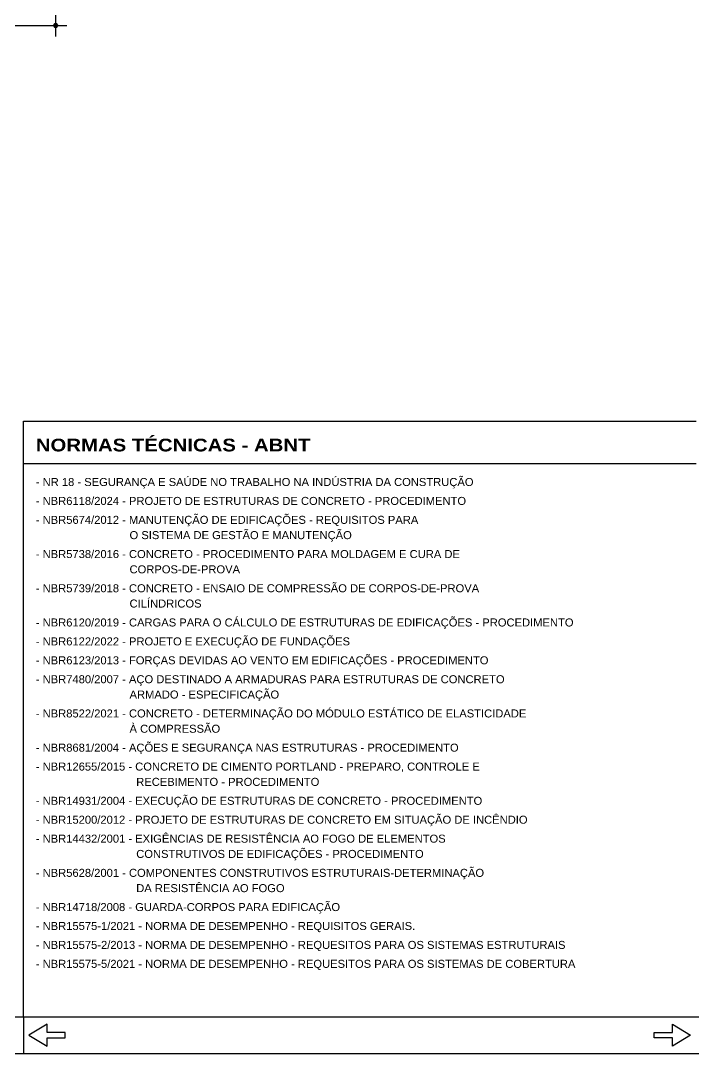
# Model space of a CAD drawing. Extents: x 0 to 5945, y 0 to 4205.
# Drawn here: x 4091 to 5016, y 0 to 1419 of the extents above; entities that cross this region are included whole.
import ezdxf

# ---------------------------------------------------------------- set-up
doc = ezdxf.new("R2010")
doc.units = 0
doc.header["$MEASUREMENT"] = 0
for name, color, linetype in [('MTH-179', 1, 'CONTINUOUS'), ('MTH-226', 6, 'CONTINUOUS'), ('MTH-230', 1, 'CONTINUOUS'), ('MTH-COTAS7', 31, 'CONTINUOUS'), ('MTH-MARGEM', 5, 'CONTINUOUS'), ('MTH-SIMB_COTA', 3, 'CONTINUOUS'), ('MTH-TXT-NEGRITO', 5, 'CONTINUOUS'), ('MTH-TXT-NOTAS', 3, 'CONTINUOUS')]:
    doc.layers.add(name, color=color, linetype=linetype)
doc.styles.add('TQS_ARIAL', font='arial.ttf')
doc.styles.add('TQS_ARIAL_BLACK', font='ariblk.ttf')

msp = doc.modelspace()

# ---------------------------------------------------------------- linework, layer by layer
at = {"layer": 'MTH-179', "linetype": 'Continuous'}
for p, q in [((4095, 50), (4095, 0)), ((0, 0), (5945, 0))]:
    msp.add_line(p, q, dxfattribs=at)
for points in [[(4102.499268, 25), (4127.499268, 10), (4127.499268, 21.25), (4152.499268, 21.25), (4152.499268, 28.75), (4127.499268, 28.75), (4127.499268, 40), (4102.499268, 25)], [(5012.499995, 25), (4987.499995, 10), (4987.499995, 21.25), (4962.499995, 21.25), (4962.499995, 28.75), (4987.499995, 28.75), (4987.499995, 40), (5012.499995, 25)]]:
    msp.add_lwpolyline(points, dxfattribs=at)
at = {"layer": 'MTH-226', "linetype": 'Continuous'}
for p, q in [((4094.999995, 868.480942), (5019.999995, 868.480942)), ((4094.999995, 868.480942), (4969.999995, 868.480942)), ((4095.000097, 868.480942), (4970.000096, 868.480942))]:
    msp.add_line(p, q, dxfattribs=at)
at = {"layer": 'MTH-230', "linetype": 'Continuous'}
for p, q in [((4094.999995, 50), (4094.999995, 868.480942)), ((4095.000097, 810.480942), (5019.999995, 810.480942))]:
    msp.add_line(p, q, dxfattribs=at)
at = {"layer": 'MTH-COTAS7', "linetype": 'Continuous'}
for p, q in [((4139.553257, 1397.173489), (4139.553257, 1672.173489)), ((4065.323308, 1412.173489), (4154.553257, 1412.173489))]:
    msp.add_line(p, q, dxfattribs=at)
at = {"layer": 'MTH-MARGEM', "linetype": 'Continuous'}
msp.add_line((175, 50), (5895, 50), dxfattribs=at)
at = {"layer": 'MTH-SIMB_COTA', "linetype": 'Continuous'}
for radius in [2.8, 1.4]:
    msp.add_circle((4139.553257, 1412.173489), radius, dxfattribs=at)

# ---------------------------------------------------------------- texts
at = {"layer": 'MTH-TXT-NEGRITO', "linetype": 'Continuous', "style": 'TQS_ARIAL_BLACK'}
msp.add_text('NORMAS TÉCNICAS - ABNT', height=17.5, dxfattribs=at).set_placement((4112.109573, 826.980942))
at = {"layer": 'MTH-TXT-NOTAS', "linetype": 'Continuous', "style": 'TQS_ARIAL'}
for s, p in [('- NR 18 - SEGURANÇA E SAÚDE NO TRABALHO NA INDÚSTRIA DA CONSTRUÇÃO', (4112.109573, 779.480942)), ('- NBR6118/2024 - PROJETO DE ESTRUTURAS DE CONCRETO - PROCEDIMENTO', (4112.109573, 753.480942)), ('- NBR5674/2012 - MANUTENÇÃO DE EDIFICAÇÕES - REQUISITOS PARA', (4112.109573, 727.480942)), ('O SISTEMA DE GESTÃO E MANUTENÇÃO', (4240.982956, 706.480942)), ('- NBR5738/2016 - CONCRETO - PROCEDIMENTO PARA MOLDAGEM E CURA DE', (4112.109573, 680.480942)), ('CORPOS-DE-PROVA', (4240.982956, 659.480942)), ('- NBR5739/2018 - CONCRETO - ENSAIO DE COMPRESSÃO DE CORPOS-DE-PROVA', (4112.109573, 633.480942)), ('CILÍNDRICOS', (4240.982956, 612.480942)), ('- NBR6120/2019 - CARGAS PARA O CÁLCULO DE ESTRUTURAS DE EDIFICAÇÕES - PROCEDIMENTO', (4112.109573, 586.480942)), ('- NBR6122/2022 - PROJETO E EXECUÇÃO DE FUNDAÇÕES', (4112.109573, 560.480942)), ('- NBR6123/2013 - FORÇAS DEVIDAS AO VENTO EM EDIFICAÇÕES - PROCEDIMENTO', (4112.109573, 534.480942)), ('- NBR7480/2007 - AÇO DESTINADO A ARMADURAS PARA ESTRUTURAS DE CONCRETO', (4112.109573, 508.480942)), ('ARMADO - ESPECIFICAÇÃO', (4240.982956, 487.480942)), ('- NBR8522/2021 - CONCRETO - DETERMINAÇÃO DO MÓDULO ESTÁTICO DE ELASTICIDADE', (4112.109573, 461.480942)), ('À COMPRESSÃO', (4240.982956, 440.480942)), ('- NBR8681/2004 - AÇÕES E SEGURANÇA NAS ESTRUTURAS - PROCEDIMENTO', (4112.109573, 414.480942)), ('- NBR12655/2015 - CONCRETO DE CIMENTO PORTLAND - PREPARO, CONTROLE E', (4112.109573, 388.480942)), ('RECEBIMENTO - PROCEDIMENTO', (4250.186169, 367.480942)), ('- NBR14931/2004 - EXECUÇÃO DE ESTRUTURAS DE CONCRETO - PROCEDIMENTO', (4112.109573, 341.480942)), ('- NBR15200/2012 - PROJETO DE ESTRUTURAS DE CONCRETO EM SITUAÇÃO DE INCÊNDIO', (4112.109573, 315.480942)), ('- NBR14432/2001 - EXIGÊNCIAS DE RESISTÊNCIA AO FOGO DE ELEMENTOS', (4112.109573, 289.480942)), ('CONSTRUTIVOS DE EDIFICAÇÕES - PROCEDIMENTO', (4250.186169, 268.480942)), ('- NBR5628/2001 - COMPONENTES CONSTRUTIVOS ESTRUTURAIS-DETERMINAÇÃO', (4112.109573, 242.480942)), ('DA RESISTÊNCIA AO FOGO', (4250.186169, 221.480942)), ('- NBR14718/2008 - GUARDA-CORPOS PARA EDIFICAÇÃO', (4112.109573, 195.480942)), ('- NBR15575-1/2021 - NORMA DE DESEMPENHO - REQUISITOS GERAIS.', (4112.109573, 169.480942)), ('- NBR15575-2/2013 - NORMA DE DESEMPENHO - REQUESITOS PARA OS SISTEMAS ESTRUTURAIS', (4112.109573, 143.480942)), ('- NBR15575-5/2021 - NORMA DE DESEMPENHO - REQUESITOS PARA OS SISTEMAS DE COBERTURA', (4112.109573, 117.480942))]:
    msp.add_text(s, height=11, dxfattribs=at).set_placement(p)

doc.saveas('drawing.dxf')
